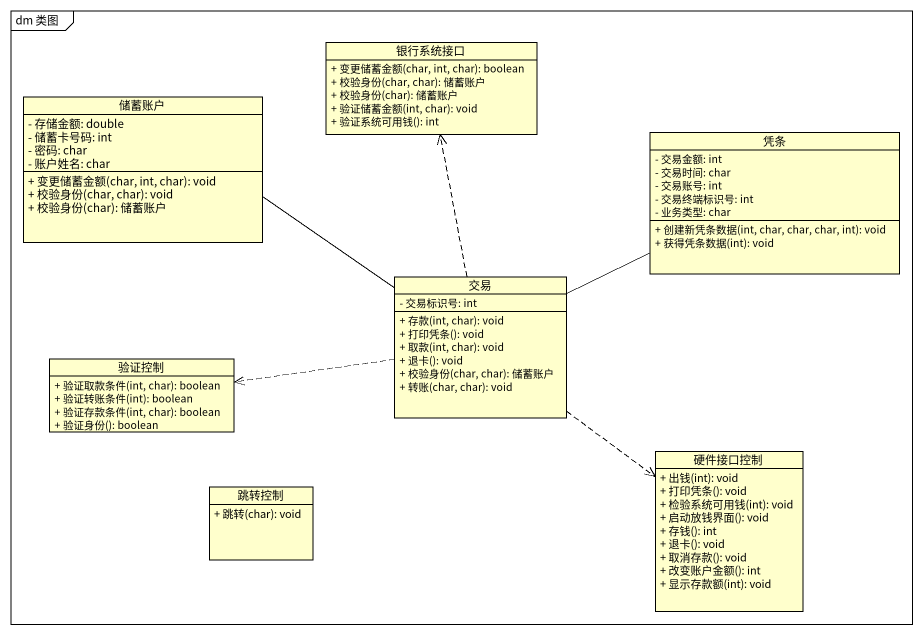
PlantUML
@startuml
mainframe dm 类图
hide circle
hide empty members
skinparam classAttributeIconSize 0
class 银行系统接口 {
  + 变更储蓄金额(char, int, char): boolean
  + 校验身份(char, char): 储蓄账户
  + 校验身份(char): 储蓄账户
  + 验证储蓄金额(int, char): void
  + 验证系统可用钱(): int
}
class 储蓄账户 {
  - 存储金额: double
  - 储蓄卡号码: int
  - 密码: char
  - 账户姓名: char
  + 变更储蓄金额(char, int, char): void
  + 校验身份(char, char): void
  + 校验身份(char): 储蓄账户
}
class 凭条 {
  - 交易金额: int
  - 交易时间: char
  - 交易账号: int
  - 交易终端标识号: int
  - 业务类型: char
  + 创建新凭条数据(int, char, char, char, int): void
  + 获得凭条数据(int): void
}
class 交易 {
  - 交易标识号: int
  + 存款(int, char): void
  + 打印凭条(): void
  + 取款(int, char): void
  + 退卡(): void
  + 校验身份(char, char): 储蓄账户
  + 转账(char, char): void
}
class 验证控制 {
  + 验证取款条件(int, char): boolean
  + 验证转账条件(int): boolean
  + 验证存款条件(int, char): boolean
  + 验证身份(): boolean
}
class 硬件接口控制 {
  + 出钱(int): void
  + 打印凭条(): void
  + 检验系统可用钱(int): void
  + 启动放钱界面(): void
  + 存钱(): int
  + 退卡(): void
  + 取消存款(): void
  + 改变账户金额(): int
  + 显示存款额(int): void
}
class 跳转控制 {
  + 跳转(char): void
}
交易 .up.> 银行系统接口
交易 -left- 储蓄账户
交易 -right- 凭条
交易 .left.> 验证控制
交易 ..> 硬件接口控制
@enduml
